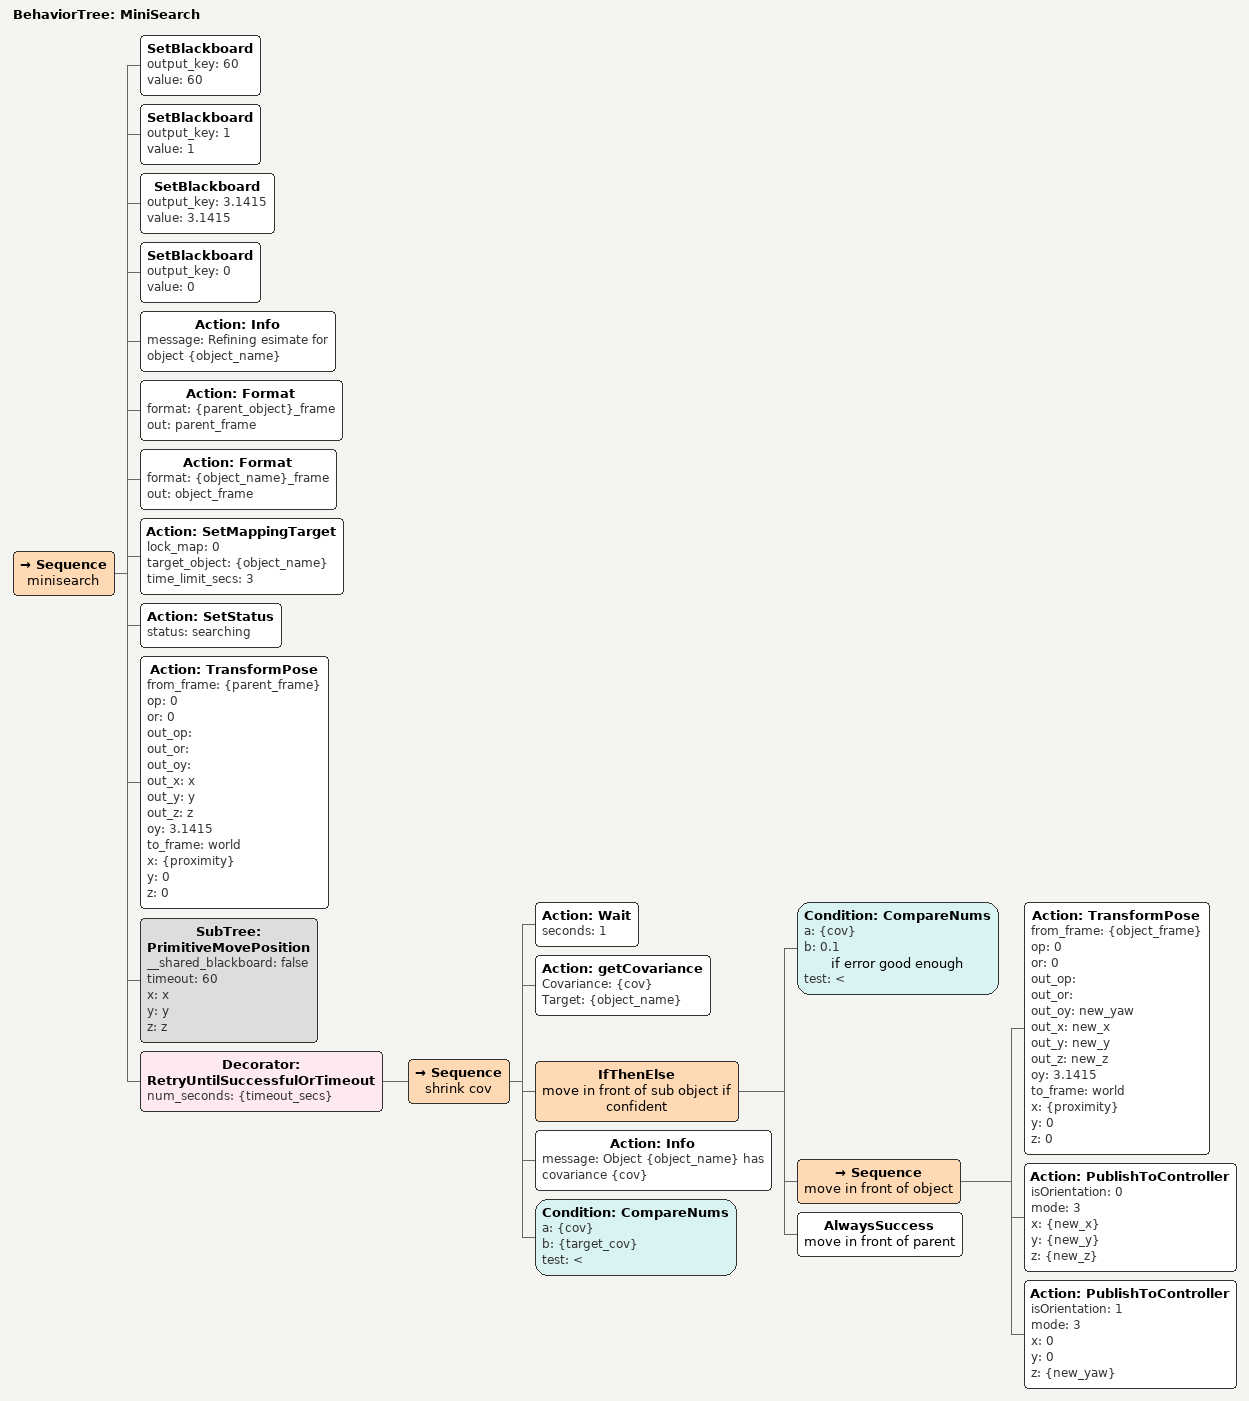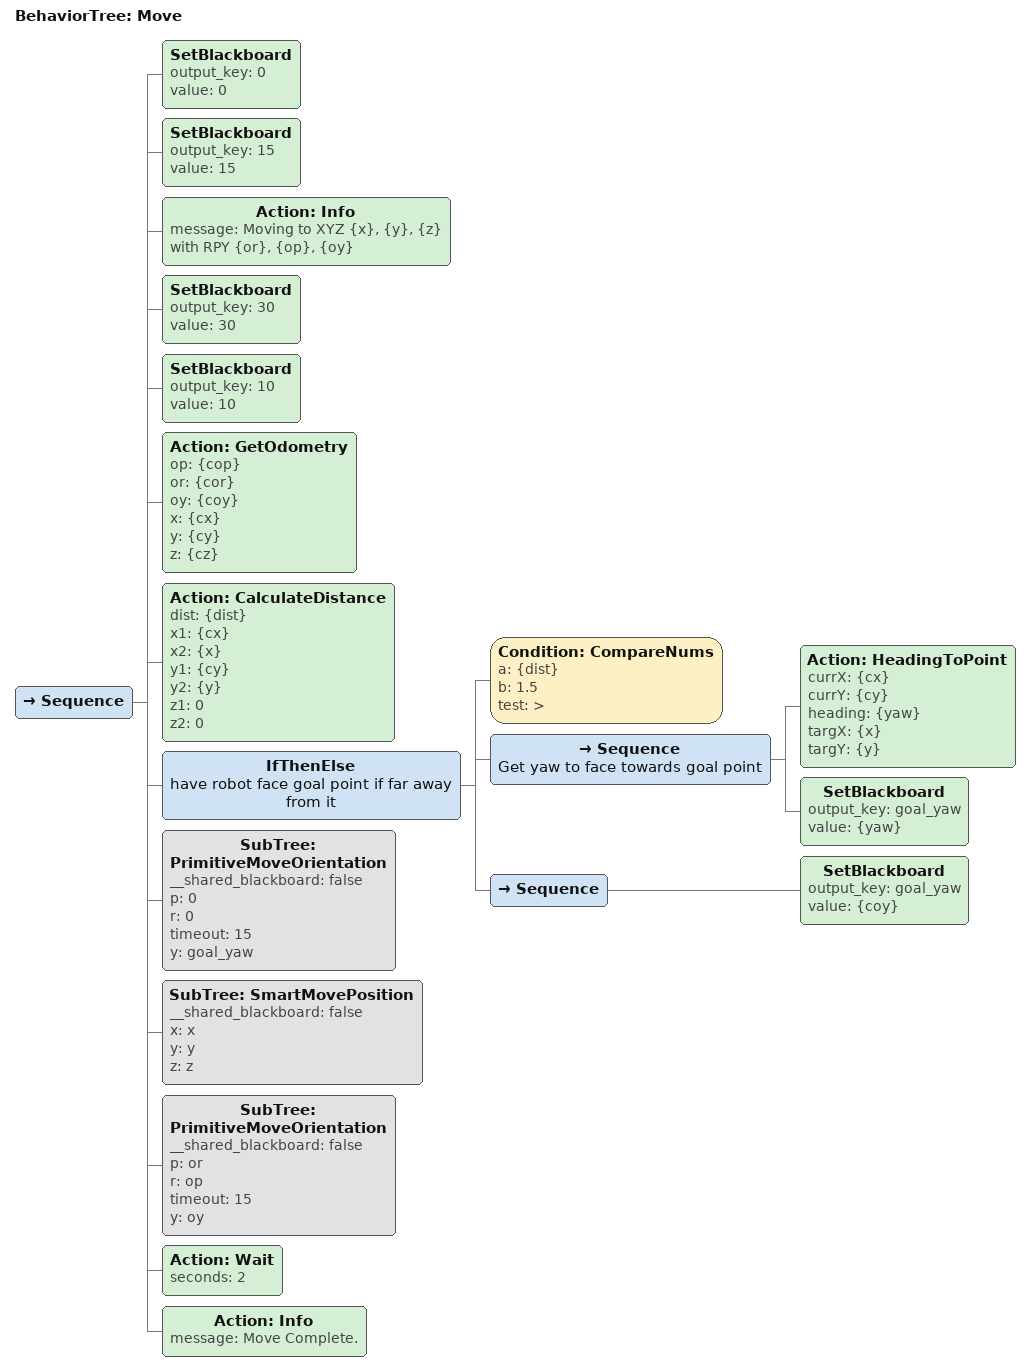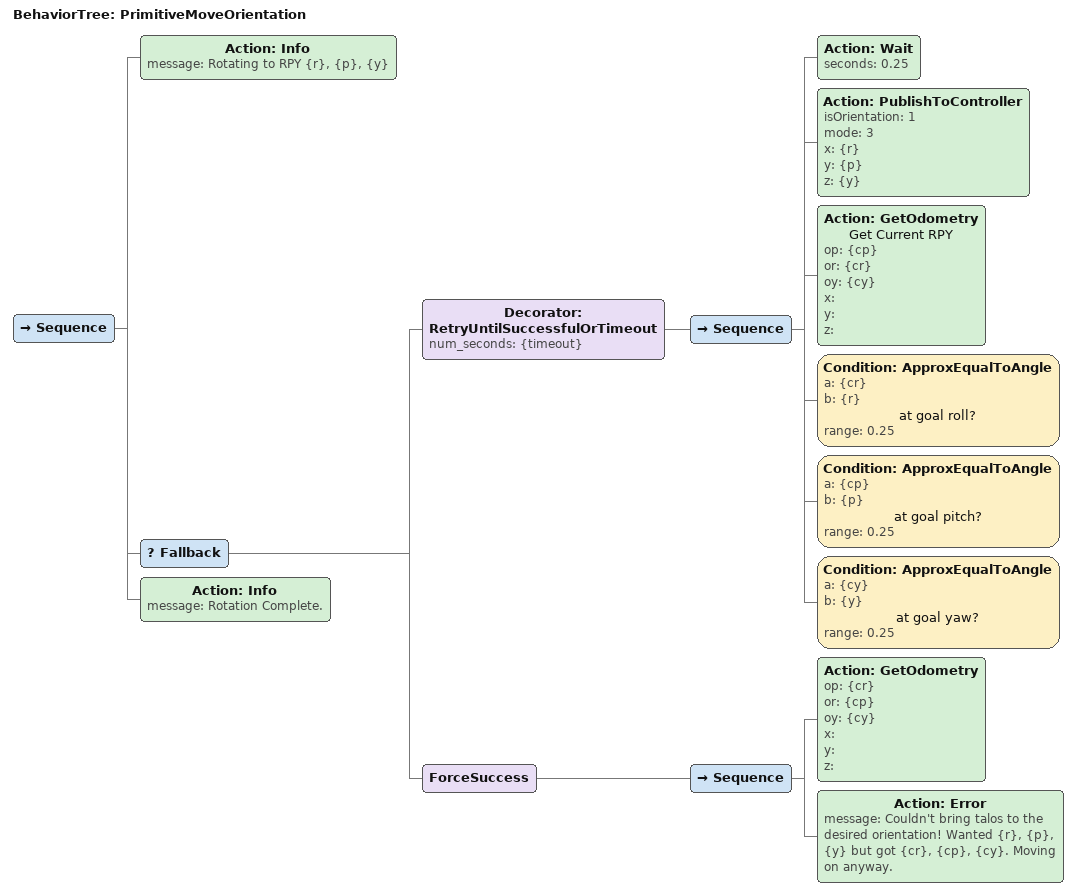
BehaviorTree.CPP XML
<BehaviorTree ID="MiniSearch">
    <Sequence name="minisearch">
        <SetBlackboard output_key="60" value="60"/>
        <SetBlackboard output_key="1" value="1"/>
        <SetBlackboard output_key="3.1415" value="3.1415"/>
        <SetBlackboard output_key="0" value="0"/>
        <Action ID="Info" message="Refining esimate for object {object_name}"/>
        <Action ID="Format" format="{parent_object}_frame" out="parent_frame"/>
        <Action ID="Format" format="{object_name}_frame" out="object_frame"/>
        <Action ID="SetMappingTarget" lock_map="0" target_object="{object_name}" time_limit_secs="3"/>
        <Action ID="SetStatus" status="searching"/>
        <Action ID="TransformPose" from_frame="{parent_frame}" op="0" or="0" out_op="" out_or="" out_oy="" out_x="x" out_y="y" out_z="z" oy="3.1415" to_frame="world" x="{proximity}" y="0" z="0"/>
        <SubTree ID="PrimitiveMovePosition" __shared_blackboard="false" timeout="60" x="x" y="y" z="z"/>
        <Decorator ID="RetryUntilSuccessfulOrTimeout" num_seconds="{timeout_secs}">
            <Sequence name="shrink cov">
                <Action ID="Wait" seconds="1"/>
                <Action Covariance="{cov}" ID="getCovariance" Target="{object_name}"/>
                <IfThenElse name="move in front of sub object if confident">
                    <Condition ID="CompareNums" a="{cov}" b="0.1" name="if error good enough" test="&lt;"/>
                    <Sequence name="move in front of object">
                        <Action ID="TransformPose" from_frame="{object_frame}" op="0" or="0" out_op="" out_or="" out_oy="new_yaw" out_x="new_x" out_y="new_y" out_z="new_z" oy="3.1415" to_frame="world" x="{proximity}" y="0" z="0"/>
                        <Action ID="PublishToController" isOrientation="0" mode="3" x="{new_x}" y="{new_y}" z="{new_z}"/>
                        <Action ID="PublishToController" isOrientation="1" mode="3" x="0" y="0" z="{new_yaw}"/>
                    </Sequence>
                    <AlwaysSuccess name="move in front of parent"/>
                </IfThenElse>
                <Action ID="Info" message="Object {object_name} has covariance {cov}"/>
                <Condition ID="CompareNums" a="{cov}" b="{target_cov}" test="&lt;"/>
            </Sequence>
        </Decorator>
    </Sequence>
</BehaviorTree>

<BehaviorTree ID="Move">
    <Sequence>
        <SetBlackboard output_key="0" value="0"/>
        <SetBlackboard output_key="15" value="15"/>
        <Action ID="Info" message="Moving to XYZ {x}, {y}, {z} with RPY {or}, {op}, {oy}"/>
        <SetBlackboard output_key="30" value="30"/>
        <SetBlackboard output_key="10" value="10"/>
        <Action ID="GetOdometry" op="{cop}" or="{cor}" oy="{coy}" x="{cx}" y="{cy}" z="{cz}"/>
        <Action ID="CalculateDistance" dist="{dist}" x1="{cx}" x2="{x}" y1="{cy}" y2="{y}" z1="0" z2="0"/>
        <IfThenElse name="have robot face goal point if far away from it">
            <Condition ID="CompareNums" a="{dist}" b="1.5" test=">"/>
            <Sequence name="Get yaw to face towards goal point">
                <Action ID="HeadingToPoint" currX="{cx}" currY="{cy}" heading="{yaw}" targX="{x}" targY="{y}"/>
                <SetBlackboard output_key="goal_yaw" value="{yaw}"/>
            </Sequence>
            <Sequence>
                <SetBlackboard output_key="goal_yaw" value="{coy}"/>
            </Sequence>
        </IfThenElse>
        <SubTree ID="PrimitiveMoveOrientation" __shared_blackboard="false" p="0" r="0" timeout="15" y="goal_yaw"/>
        <SubTree ID="SmartMovePosition" __shared_blackboard="false" x="x" y="y" z="z"/>
        <SubTree ID="PrimitiveMoveOrientation" __shared_blackboard="false" p="or" r="op" timeout="15" y="oy"/>
        <Action ID="Wait" seconds="2"/>
        <Action ID="Info" message="Move Complete."/>
    </Sequence>
</BehaviorTree>

<BehaviorTree ID="PrimitiveMoveOrientation">
    <Sequence>
        <Action ID="Info" message="Rotating to RPY {r}, {p}, {y}"/>
        <Fallback>
            <Decorator ID="RetryUntilSuccessfulOrTimeout" num_seconds="{timeout}">
                <Sequence>
                    <Action ID="Wait" seconds="0.25"/>
                    <Action ID="PublishToController" isOrientation="1" mode="3" x="{r}" y="{p}" z="{y}"/>
                    <Action ID="GetOdometry" name="Get Current RPY" op="{cp}" or="{cr}" oy="{cy}" x="" y="" z=""/>
                    <Condition ID="ApproxEqualToAngle" a="{cr}" b="{r}" name="at goal roll?" range="0.25"/>
                    <Condition ID="ApproxEqualToAngle" a="{cp}" b="{p}" name="at goal pitch?" range="0.25"/>
                    <Condition ID="ApproxEqualToAngle" a="{cy}" b="{y}" name="at goal yaw?" range="0.25"/>
                </Sequence>
            </Decorator>
            <ForceSuccess>
                <Sequence>
                    <Action ID="GetOdometry" op="{cr}" or="{cp}" oy="{cy}" x="" y="" z=""/>
                    <Action ID="Error" message="Couldn't bring talos to the desired orientation! Wanted {r}, {p}, {y} but got {cr}, {cp}, {cy}. Moving on anyway."/>
                </Sequence>
            </ForceSuccess>
        </Fallback>
        <Action ID="Info" message="Rotation Complete."/>
    </Sequence>
</BehaviorTree>
